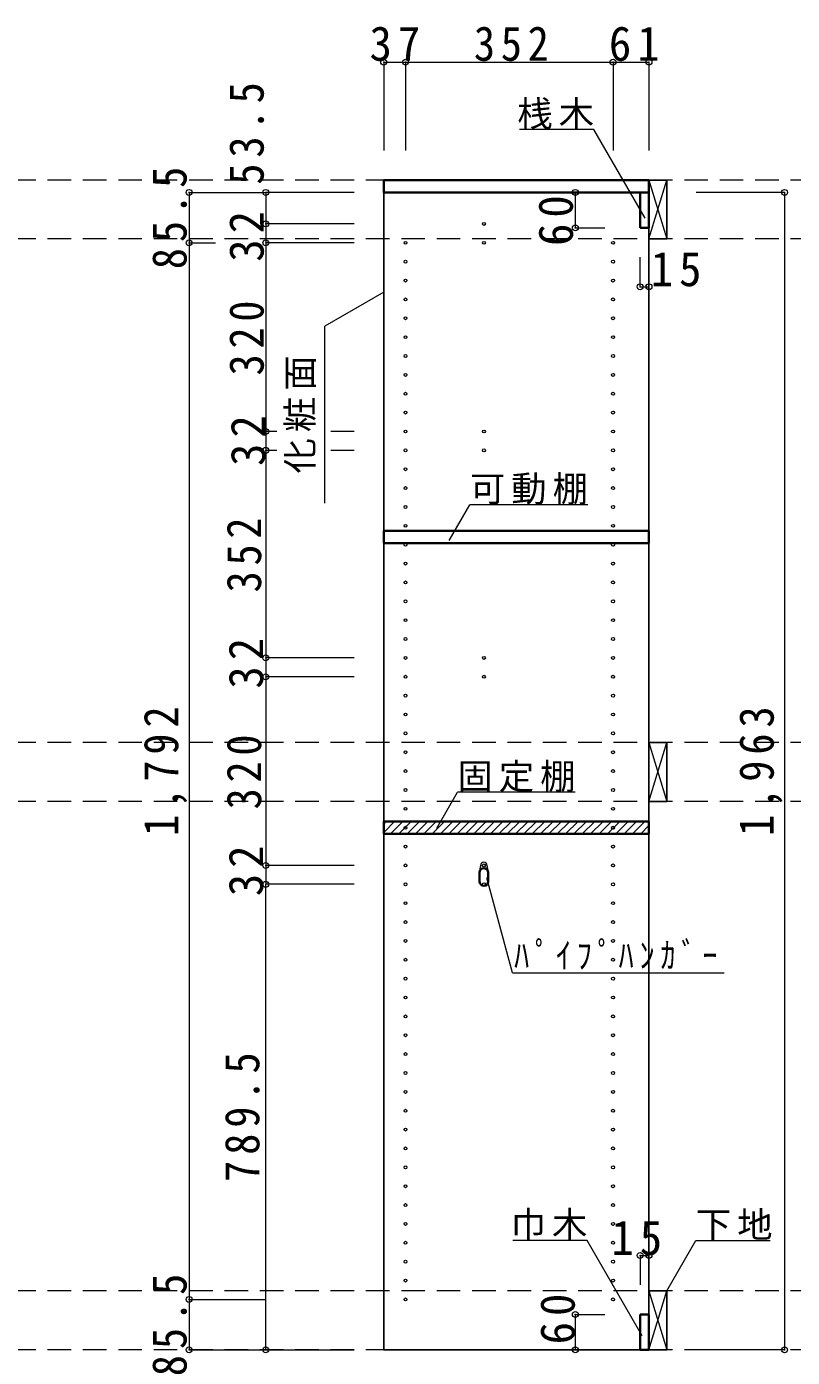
# Model space of a CAD drawing. Units: millimetres at full size, sheet at 1:20; details may follow other scales. Extents: x -3922 to 3878, y -2932 to 2722.
# Drawn here: x 633 to 1932, y -1724 to 533 of the extents above; entities that cross this region are included whole.
import ezdxf

# ---------------------------------------------------------------- set-up
doc = ezdxf.new("R2010")
doc.units = ezdxf.units.MM
doc.header["$LTSCALE"] = 20
doc.header["$PDMODE"] = 32
doc.header["$PDSIZE"] = 10
doc.linetypes.add('DASHED2', pattern=[3, 2, -1])
for name, color, linetype, lineweight in [('0-2', 2, 'Continuous', 35), ('0-3_固定棚', 3, 'Continuous', 25), ('0-4_可動棚', 3, 'Continuous', 25), ('0-5_側板', 4, 'Continuous', 9), ('0-6_パイプハンガー', 4, 'Continuous', 9), ('0-7_桟木・巾木', 2, 'Continuous', 35), ('0-8', 3, 'Continuous', 25), ('0-A_文字', 7, 'Continuous', 18), ('0-B_寸法', 7, 'Continuous', 9), ('0-C_ハッチ', 4, 'Continuous', 9)]:
    doc.layers.add(name, color=color, linetype=linetype, lineweight=lineweight)
doc.styles.add('ＭＳ ゴシック', font='')
doc.styles.get('ＭＳ ゴシック').set_extended_font_data('MS Gothic')

msp = doc.modelspace()

# ---------------------------------------------------------------- linework, layer by layer
at = {"layer": '0-2'}
for p, q in [((1238.33, 272.73), (1688.33, 272.73)), ((1688.33, 272.73), (1688.33, 251.73))]:
    msp.add_line(p, q, dxfattribs=at)
msp.add_lwpolyline([(1688.33, 251.73), (1238.33, 251.73), (1238.33, 272.73)], dxfattribs=at)
at = {"layer": '0-3_固定棚', "color": 2, "lineweight": 35}
for p, q in [((1238.33, -815.27), (1688.33, -815.27)), ((1238.33, -815.27), (1238.33, -836.27)), ((1688.33, -815.27), (1688.33, -836.27)), ((1238.33, -836.27), (1688.33, -836.27))]:
    msp.add_line(p, q, dxfattribs=at)
at = {"layer": '0-4_可動棚', "color": 2, "lineweight": 35}
for q in [(1238.33, -322.27), (1688.33, -343.27)]:
    msp.add_line((1238.33, -343.27), q, dxfattribs=at)
msp.add_lwpolyline([(1238.33, -322.27), (1688.33, -322.27), (1688.33, -343.27)], dxfattribs=at)
at = {"layer": '0-5_側板', "color": 3, "lineweight": 25}
for p, q in [((1688.33, 251.73), (1238.33, 251.73)), ((1688.33, -1711.27), (1688.33, 251.73))]:
    msp.add_line(p, q, dxfattribs=at)
msp.add_lwpolyline([(1238.33, 251.73), (1238.33, -1711.27), (1688.33, -1711.27)], dxfattribs=at)
at = {"layer": '0-5_側板'}
for centre in [(1408.33, 198.23), (1275.33, 166.23), (1408.33, 166.23), (1627.33, 166.23), (1275.33, 134.23), (1627.33, 134.23), (1275.33, 102.23), (1627.33, 102.23), (1275.33, 70.23), (1627.33, 70.23), (1275.33, 38.23), (1627.33, 38.23), (1275.33, 6.23), (1627.33, 6.23), (1275.33, -25.77), (1627.33, -25.77), (1275.33, -57.77), (1627.33, -57.77), (1275.33, -89.77), (1627.33, -89.77), (1275.33, -121.77), (1627.33, -121.77), (1275.33, -153.77), (1408.33, -153.77), (1627.33, -153.77), (1275.33, -185.77), (1408.33, -185.77), (1627.33, -185.77), (1275.33, -217.77), (1627.33, -217.77), (1275.33, -249.77), (1627.33, -249.77), (1275.33, -281.77), (1627.33, -281.77), (1275.33, -313.77), (1627.33, -313.77), (1275.33, -345.77), (1627.33, -345.77), (1275.33, -377.77), (1627.33, -377.77), (1275.33, -409.77), (1627.33, -409.77), (1275.33, -441.77), (1627.33, -441.77), (1275.33, -473.77), (1627.33, -473.77), (1275.33, -505.77), (1627.33, -505.77), (1275.33, -537.77), (1408.33, -537.77), (1627.33, -537.77), (1275.33, -569.77), (1408.33, -569.77), (1627.33, -569.77), (1275.33, -601.77), (1627.33, -601.77), (1275.33, -633.77), (1627.33, -633.77), (1275.33, -665.77), (1627.33, -665.77), (1275.33, -697.77), (1627.33, -697.77), (1275.33, -729.77), (1627.33, -729.77), (1275.33, -761.77), (1627.33, -761.77), (1275.33, -793.77), (1627.33, -793.77), (1275.33, -825.77), (1627.33, -825.77), (1275.33, -857.77), (1627.33, -857.77), (1275.33, -889.77), (1408.33, -889.77), (1627.33, -889.77), (1275.33, -921.77), (1408.33, -921.77), (1627.33, -921.77), (1275.33, -953.77), (1627.33, -953.77), (1275.33, -985.77), (1627.33, -985.77), (1275.33, -1017.77), (1627.33, -1017.77), (1275.33, -1049.77), (1627.33, -1049.77), (1275.33, -1081.77), (1627.33, -1081.77), (1275.33, -1113.77), (1627.33, -1113.77), (1275.33, -1145.77), (1627.33, -1145.77), (1275.33, -1177.77), (1627.33, -1177.77), (1275.33, -1209.77), (1627.33, -1209.77), (1275.33, -1241.77), (1627.33, -1241.77), (1275.33, -1273.77), (1627.33, -1273.77), (1275.33, -1305.77), (1627.33, -1305.77), (1275.33, -1337.77), (1627.33, -1337.77), (1275.33, -1369.77), (1627.33, -1369.77), (1275.33, -1401.77), (1627.33, -1401.77), (1275.33, -1433.77), (1627.33, -1433.77), (1275.33, -1465.77), (1627.33, -1465.77), (1275.33, -1497.77), (1627.33, -1497.77), (1275.33, -1529.77), (1627.33, -1529.77), (1275.33, -1561.77), (1627.33, -1561.77), (1275.33, -1593.77), (1627.33, -1593.77), (1275.33, -1625.77), (1627.33, -1625.77)]:
    msp.add_circle(centre, 2.5, dxfattribs=at)
at = {"layer": '0-6_パイプハンガー', "color": 2, "lineweight": 35}
for p, q in [((1400.83, -901.77), (1400.83, -916.77)), ((1415.83, -901.77), (1415.83, -916.77))]:
    msp.add_line(p, q, dxfattribs=at)
for centre, start, end in [((1408.33, -901.77), 0, 180), ((1408.33, -916.77), 180, 0)]:
    msp.add_arc(centre, 7.5, start, end, dxfattribs=at)
at = {"layer": '0-6_パイプハンガー', "color": 7, "lineweight": 18}
for centre, radius, start, end in [((1446.94, -903.28), 46.13, 162.96035, 178.115), ((1408.33, -889.77), 5.5, 0, 180), ((1369.73, -903.28), 46.13, 1.885, 17.03965)]:
    msp.add_arc(centre, radius, start, end, dxfattribs=at)
at = {"layer": '0-7_桟木・巾木'}
for p, q in [((1688.33, 251.73), (1673.33, 251.73)), ((1673.33, 191.73), (1673.33, 251.73)), ((1688.33, 251.73), (1688.33, 191.73)), ((1673.33, -1651.27), (1688.33, -1651.27)), ((1688.33, -1651.27), (1688.33, -1711.27))]:
    msp.add_line(p, q, dxfattribs=at)
for points in [[(1688.33, 191.73), (1676.84, 191.73), (1673.33, 191.73)], [(1688.33, -1711.27), (1673.33, -1711.27), (1673.33, -1651.27)]]:
    msp.add_lwpolyline(points, dxfattribs=at)
at = {"layer": '0-8'}
for p, q in [((1688.33, 272.73), (1688.33, 172.73)), ((1718.33, 272.73), (1688.33, 272.73)), ((1718.33, 172.73), (1718.33, 272.73)), ((1688.33, 172.73), (1718.33, 172.73)), ((1688.33, -681.27), (1688.33, -781.27)), ((1718.33, -681.27), (1688.33, -681.27)), ((1718.33, -781.27), (1718.33, -681.27)), ((1688.33, -781.27), (1718.33, -781.27)), ((1688.33, -1611.27), (1688.33, -1711.27)), ((1718.33, -1611.27), (1688.33, -1611.27)), ((1718.33, -1711.27), (1718.33, -1611.27)), ((1688.33, -1711.27), (1718.33, -1711.27))]:
    msp.add_line(p, q, dxfattribs=at)
at = {"layer": '0-8', "color": 7, "lineweight": 18}
for p, q in [((1688.33, 172.73), (1718.33, 272.73)), ((1688.33, 272.73), (1718.33, 172.73)), ((1688.33, -781.27), (1718.33, -681.27)), ((1688.33, -681.27), (1718.33, -781.27)), ((1688.33, -1711.27), (1718.33, -1611.27)), ((1688.33, -1611.27), (1718.33, -1711.27))]:
    msp.add_line(p, q, dxfattribs=at)
at = {"layer": '0-A_文字'}
for p, q in [((1238.33, 82.66), (1138.33, 24.93)), ((1138.33, -275.07), (1138.33, 24.93)), ((1349.52, -338.62), (1384.54, -277.96)), ((1584.54, -277.96), (1384.54, -277.96)), ((1328.32, -826.33), (1363.33, -765.68)), ((1563.33, -765.68), (1363.33, -765.68)), ((1456.58, -1071.77), (1413.51, -911.03)), ((1456.58, -1071.77), (1815.91, -1071.77)), ((1583.56, -1525.68), (1457.53, -1525.68)), ((1676.93, -1687.41), (1583.56, -1525.68))]:
    msp.add_line(p, q, dxfattribs=at)
for points in [[(1681.66, 208.2), (1594.99, 358.32), (1468.96, 358.32)], [(1718.33, -1611.27), (1767.75, -1525.68), (1893.78, -1525.68)]]:
    msp.add_lwpolyline(points, dxfattribs=at)
at = {"layer": '0-B_寸法', "color": 4}
for p, q in [((1238.33, 472.73), (1238.33, 322.73)), ((1238.33, 472.73), (1688.33, 472.73)), ((1275.33, 472.73), (1275.33, 322.73)), ((1627.33, 472.73), (1627.33, 322.73)), ((1688.33, 472.73), (1688.33, 322.73)), ((908.33, 251.73), (908.33, -1711.27)), ((908.33, 251.73), (1038.33, 251.73)), ((1038.33, 251.73), (1038.33, 198.23)), ((1188.33, 251.73), (1038.33, 251.73)), ((1563.33, 251.73), (1563.33, 191.73)), ((1563.33, 251.73), (1613.33, 251.73)), ((1918.33, 251.73), (1768.33, 251.73)), ((1918.33, 251.73), (1918.33, -1711.27)), ((1038.33, 198.23), (1038.33, 166.23)), ((1188.33, 198.23), (1038.33, 198.23)), ((1563.33, 191.73), (1613.33, 191.73)), ((908.33, 166.23), (953.35, 166.23)), ((1038.33, 166.23), (1038.33, -153.77)), ((1188.33, 166.23), (1038.33, 166.23)), ((1673.33, 91.73), (1673.33, 141.73)), ((1688.33, 91.73), (1688.33, 141.73)), ((1673.33, 91.73), (1688.33, 91.73)), ((1038.33, -153.77), (1038.33, -185.77)), ((1056.83, -153.77), (1038.33, -153.77)), ((1188.33, -153.77), (1148.58, -153.77)), ((1038.33, -185.77), (1038.33, -537.77)), ((1056.83, -185.77), (1038.33, -185.77)), ((1188.33, -185.77), (1148.58, -185.77)), ((1038.33, -537.77), (1038.33, -569.77)), ((1188.33, -537.77), (1038.33, -537.77)), ((1038.33, -569.77), (1038.33, -889.77)), ((1188.33, -569.77), (1038.33, -569.77)), ((1038.33, -889.77), (1038.33, -921.77)), ((1188.33, -889.77), (1038.33, -889.77)), ((1188.33, -921.77), (1038.33, -921.77)), ((1038.33, -1711.27), (1038.33, -921.77)), ((1673.33, -1551.27), (1688.33, -1551.27)), ((1673.33, -1551.27), (1673.33, -1601.27)), ((1688.33, -1551.27), (1688.33, -1601.27)), ((908.33, -1625.77), (1038.33, -1625.77)), ((1563.33, -1651.27), (1563.33, -1711.27)), ((1563.33, -1651.27), (1613.33, -1651.27)), ((908.33, -1711.27), (1038.33, -1711.27)), ((1038.33, -1711.27), (1188.33, -1711.27)), ((1563.33, -1711.27), (1613.33, -1711.27)), ((1918.33, -1711.27), (1768.33, -1711.27))]:
    msp.add_line(p, q, dxfattribs=at)
at = {"layer": '0-B_寸法', "color": 4, "linetype": 'DASHED2'}
for p, q in [((3108.33, 272.73), (-2930.67, 272.73)), ((3108.33, 172.73), (-2930.67, 172.73)), ((3108.33, -681.27), (-2930.67, -681.27)), ((3108.33, -781.27), (-2930.67, -781.27)), ((3108.33, -1611.27), (-2930.67, -1611.27)), ((3108.33, -1711.27), (-2930.67, -1711.27))]:
    msp.add_line(p, q, dxfattribs=at)
at = {"layer": '0-B_寸法'}
for p in [(1238.33, 472.73), (1275.33, 472.73), (1627.33, 472.73), (1688.33, 472.73), (908.33, 251.73), (1038.33, 251.73), (1563.33, 251.73), (1918.33, 251.73), (1038.33, 198.23), (1563.33, 191.73), (908.33, 166.23), (1038.33, 166.23), (1673.33, 91.73), (1688.33, 91.73), (1038.33, -153.77), (1038.33, -185.77), (1038.33, -537.77), (1038.33, -569.77), (1038.33, -889.77), (1038.33, -921.77), (1673.33, -1551.27), (1688.33, -1551.27), (908.33, -1625.77), (1563.33, -1651.27), (908.33, -1711.27), (1038.33, -1711.27), (1563.33, -1711.27), (1918.33, -1711.27)]:
    msp.add_point(p, dxfattribs=at)
at = {"layer": '0-C_ハッチ'}
for p, q in [((1238.33, -833.79), (1256.86, -815.27)), ((1238.33, -819.65), (1242.72, -815.27)), ((1250, -836.27), (1271, -815.27)), ((1264.14, -836.27), (1285.14, -815.27)), ((1278.29, -836.27), (1299.29, -815.27)), ((1292.43, -836.27), (1313.43, -815.27)), ((1306.57, -836.27), (1327.57, -815.27)), ((1320.71, -836.27), (1341.71, -815.27)), ((1334.86, -836.27), (1355.86, -815.27)), ((1349, -836.27), (1370, -815.27)), ((1363.14, -836.27), (1384.14, -815.27)), ((1377.28, -836.27), (1398.28, -815.27)), ((1391.42, -836.27), (1412.42, -815.27)), ((1405.57, -836.27), (1426.57, -815.27)), ((1419.71, -836.27), (1440.71, -815.27)), ((1433.85, -836.27), (1454.85, -815.27)), ((1447.99, -836.27), (1468.99, -815.27)), ((1462.13, -836.27), (1483.13, -815.27)), ((1476.28, -836.27), (1497.28, -815.27)), ((1490.42, -836.27), (1511.42, -815.27)), ((1504.56, -836.27), (1525.56, -815.27)), ((1518.7, -836.27), (1539.7, -815.27)), ((1532.85, -836.27), (1553.85, -815.27)), ((1546.99, -836.27), (1567.99, -815.27)), ((1561.13, -836.27), (1582.13, -815.27)), ((1575.27, -836.27), (1596.27, -815.27)), ((1589.41, -836.27), (1610.41, -815.27)), ((1603.56, -836.27), (1624.56, -815.27)), ((1617.7, -836.27), (1638.7, -815.27)), ((1631.84, -836.27), (1652.84, -815.27)), ((1645.98, -836.27), (1666.98, -815.27)), ((1660.12, -836.27), (1681.12, -815.27)), ((1674.27, -836.27), (1688.33, -822.2))]:
    msp.add_line(p, q, dxfattribs=at)

# ---------------------------------------------------------------- texts
at = {"layer": '0-A_文字', "char_height": 43.99, "attachment_point": 7, "style": 'ＭＳ ゴシック'}
for s, insert in [('\\T1.17;桟木', (1464.99, 358.32)), ('\\T1.17;可動棚', (1384.54, -277.96)), ('\\T1.17;固定棚', (1363.33, -765.68)), ('\\T1.39;\\W0.85;ﾊﾟｲﾌﾟﾊﾝｶﾞｰ', (1459.68, -1066.3)), ('\\T1.17;巾木', (1453.56, -1525.68)), ('\\T1.17;下地', (1767.75, -1525.68))]:
    msp.add_mtext(s, dxfattribs=dict(at, insert=insert))
at = {"layer": '0-A_文字', "insert": (1123.33, -225.07), "char_height": 43.99, "attachment_point": 7, "rotation": 90, "style": 'ＭＳ ゴシック'}
msp.add_mtext('\\T1.17;化粧面', dxfattribs=at)
at = {"layer": '0-B_寸法', "char_height": 58.65, "attachment_point": 7, "style": 'ＭＳ ゴシック'}
for s, insert in [('\\T1.27;\\W0.95;37', (1214.33, 473.94)), ('\\T1.27;\\W0.9;352', (1391.33, 473.94)), ('\\T1.27;\\W0.95;61', (1620.33, 473.94)), ('\\T1.27;\\W0.95;15', (1691.23, 91.73)), ('\\T1.27;\\W0.95;15', (1624.49, -1551.27))]:
    msp.add_mtext(s, dxfattribs=dict(at, insert=insert))
at = {"layer": '0-B_寸法', "char_height": 58.65, "attachment_point": 7, "rotation": 90, "style": 'ＭＳ ゴシック'}
for s, insert in [('\\T1.28;\\W0.9;53.5', (1035.72, 264.81)), ('\\T1.28;\\W0.9;85.5', (905.01, 121.48)), ('\\T1.27;\\W0.95;60', (1560.13, 160.86)), ('\\T1.27;\\W0.95;32', (1035.72, 134.1)), ('\\T1.27;\\W0.9;320', (1035.72, -58.77)), ('\\T1.27;\\W0.95;32', (1038.33, -212.27)), ('\\T1.27;\\W0.9;352', (1031.42, -426.77)), ('\\T1.27;\\W0.95;32', (1034.82, -589.89)), ('\\T1.28;\\W0.9;1,792', (905.01, -839.77)), ('\\T1.28;\\W0.9;1,963', (1915.01, -839.77)), ('\\T1.27;\\W0.9;320', (1031.42, -794.77)), ('\\T1.27;\\W0.95;32', (1034.82, -941.89)), ('\\T1.28;\\W0.9;789.5', (1028.33, -1426.52)), ('\\T1.28;\\W0.9;85.5', (905.01, -1756.02)), ('\\T1.27;\\W0.95;60', (1563.33, -1702.05))]:
    msp.add_mtext(s, dxfattribs=dict(at, insert=insert))

doc.saveas('drawing.dxf')
